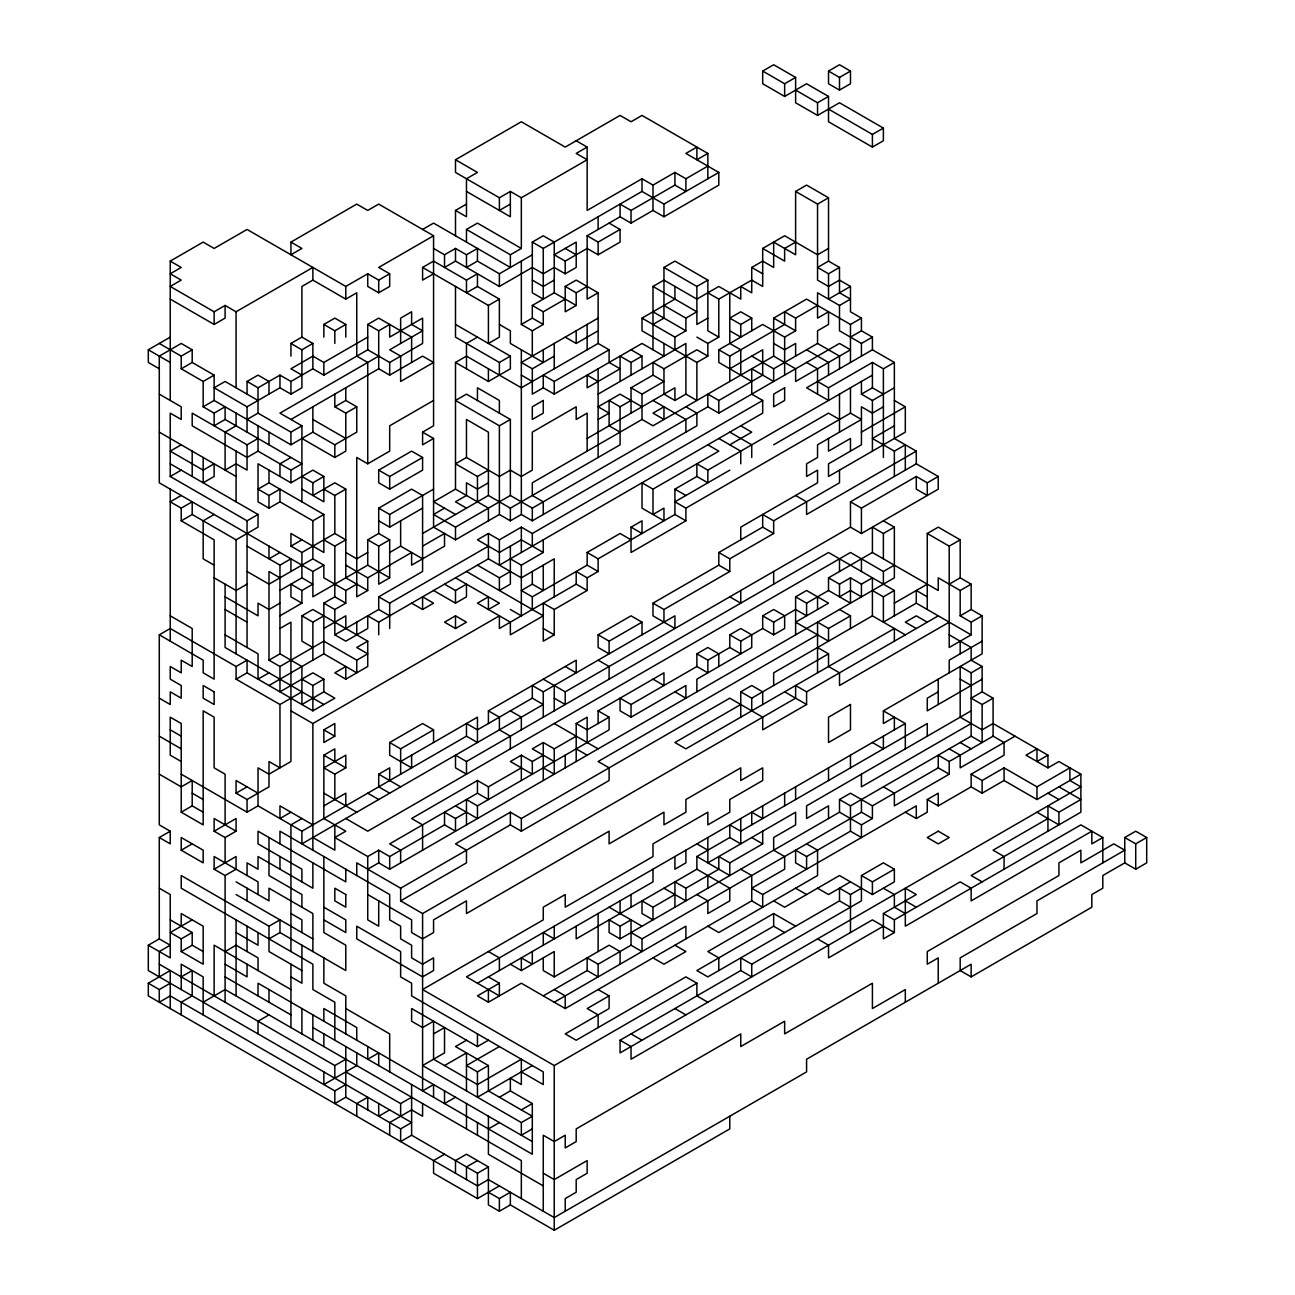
<?xml version="1.0" encoding="UTF-8"?>
<svg xmlns="http://www.w3.org/2000/svg" width="1295" height="1295" viewBox="0 0 1295 1295"><rect width="100%" height="100%" fill="white"/><g stroke="black" fill="none" stroke-linecap="round" stroke-linejoin="round"><path stroke-width="1.5" d="M170.244 400.463L170.244 261.104L203.169 242.1L214.128 248.446L247.054 229.442L345.797 286.438L367.731 273.779L378.707 280.108L389.682 273.779L389.682 286.438L378.707 292.783L367.731 286.438L367.731 273.779M290.938 242.1L301.913 248.446L290.938 254.775L290.938 242.1L356.756 204.108L367.731 210.438L378.707 204.108L433.566 235.771L433.566 425.796L422.591 432.141L422.591 444.8L433.566 438.471L433.566 527.146L455.5 539.821L499.384 514.487L510.359 520.817L521.335 514.487L532.31 520.817L696.872 425.796L696.872 413.137L685.897 406.792M707.847 166.1L685.897 178.759L674.922 172.429L652.988 185.104L642.012 178.759L587.153 210.438L587.153 147.096L576.194 153.425L587.153 159.754L521.335 197.763L510.359 191.433L499.384 197.763L455.5 172.429L455.5 159.754L521.335 121.762L565.219 147.096L620.078 115.417L631.037 121.762L642.012 115.417L707.847 153.425L707.847 178.759M159.285 368.784L148.31 362.454L148.31 349.796L170.244 337.121M170.244 261.104L181.219 267.45L170.244 273.779L181.219 280.108L170.244 286.438L214.128 311.787L225.103 305.442L236.078 311.787L312.872 267.45L312.872 280.108L345.797 299.113L356.756 292.783L356.756 356.125L367.731 362.454L367.731 463.804L356.756 457.475L356.756 596.833L367.731 590.488L367.731 577.829L411.616 552.479L411.616 565.154L444.525 546.15L444.525 533.491L422.591 546.15M170.244 299.113L214.128 324.446L225.103 318.117L225.103 305.442M159.285 343.45L181.219 356.125L192.194 349.796L192.194 362.454L214.128 375.129L214.128 400.463L290.938 444.8L312.872 432.141L334.822 444.8L356.756 432.141L356.756 406.792L345.797 400.463L334.822 406.792L334.822 394.133M312.872 280.108L301.913 286.438L301.913 337.121L312.872 343.45L312.872 368.784L323.847 375.129L367.731 349.796L389.682 362.454L422.591 343.45L422.591 318.117L389.682 337.121L389.682 324.446L378.707 330.792L367.731 324.446L367.731 349.796M181.219 356.125L181.219 368.784L192.194 362.454M422.591 229.442L433.566 223.112L510.359 267.45L510.359 254.775L466.475 229.442L466.475 242.1M455.5 235.771L455.5 210.438L466.475 204.108M433.566 235.771L378.707 267.45L389.682 273.779M181.219 368.784L203.169 381.458L214.128 375.129M466.475 229.442L477.45 223.112L521.335 248.446L521.335 197.763M510.359 204.108L499.384 210.438L499.384 197.763M290.938 356.125L290.938 343.45L301.913 337.121M323.847 337.121L323.847 324.446L334.822 318.117L345.797 324.446L345.797 337.121M422.591 267.45L433.566 261.104L466.475 280.108L477.45 273.779L477.45 286.454L499.384 299.113L499.384 337.121L488.409 343.45L488.409 305.442L422.591 267.45L422.591 280.108L433.566 273.779M433.566 248.446L444.525 254.775L455.5 248.446L466.475 254.775L477.45 248.446L477.45 261.104L499.384 273.779L532.31 254.775M762.69 71.079L773.665 64.75L795.616 77.425L795.616 102.758L817.55 115.417L839.5 102.758L883.384 128.092L883.384 140.766L872.409 147.096L828.525 121.762L828.525 96.429L806.591 83.754L784.64 96.429L762.69 83.754L762.69 71.079L784.64 83.754L795.616 77.425M203.169 381.458L203.169 406.792L214.128 400.463M247.054 394.133L247.054 381.458L258.029 375.129L268.988 381.458L268.988 394.133M290.938 343.45L301.913 349.796L312.872 343.45M323.847 324.446L334.822 330.792L345.797 324.446M609.103 223.112L620.078 229.442L620.078 242.1L598.128 254.775L587.153 248.446L565.219 261.104L554.244 254.775L576.194 242.1L576.194 267.45L565.219 273.779L554.244 267.45L543.269 273.779L532.31 267.45L499.384 286.454L455.5 261.104L444.525 267.45L444.525 254.775M203.169 406.792L214.128 413.137L225.103 406.792L225.103 419.467L301.913 463.804L290.938 470.134L258.029 451.129L247.054 457.475L192.194 425.796L192.194 413.137L247.054 444.8L258.029 438.471M247.054 381.458L258.029 387.788L279.963 375.129L290.938 381.458L312.872 368.784M367.731 324.446L378.707 318.117L411.616 337.121L411.616 362.454M477.45 261.104L466.475 267.45L466.475 254.775M181.219 444.8L170.244 451.129L203.169 470.134L214.128 463.804L214.128 476.479L203.169 482.808L203.169 457.475M225.103 419.467L214.128 425.796L214.128 413.137M258.029 400.463L225.103 381.458L214.128 387.788L247.054 406.792L279.963 387.788L290.938 394.133L301.913 387.788L301.913 349.796M301.913 375.129L290.938 368.784L312.872 356.125L323.847 362.454L367.731 337.121M510.359 254.775L521.335 248.446M532.31 242.1L543.269 248.446L543.269 299.113L532.31 292.783L532.31 242.1L543.269 235.771L554.244 242.1L554.244 292.783L576.194 305.458L576.194 292.783L587.153 286.454M828.525 71.079L839.5 64.75L850.475 71.079L850.475 83.754L839.5 90.083L828.525 83.754L828.525 71.079L839.5 77.425L850.475 71.079M247.054 419.467L258.029 413.137L290.938 432.125L301.913 425.796L301.913 501.812M477.45 286.454L466.475 292.783L466.475 280.108M543.269 248.446L642.012 191.433L663.963 204.108L718.806 172.429L718.806 185.104L663.963 216.767L652.988 210.438L631.037 223.112L620.078 216.767L587.153 235.771L587.153 299.113L598.128 292.783L598.128 343.45L521.335 387.788L466.475 356.125L455.5 362.454L455.5 489.138L488.409 508.142L488.409 520.817M707.847 153.425L696.872 159.771L696.872 147.096L685.897 153.425L718.806 172.429M159.285 394.133L181.219 406.792L181.219 419.467L170.244 413.137L170.244 476.479L181.219 470.134M378.707 356.125L279.963 413.137L301.913 425.796M620.078 216.767L620.078 204.108L631.037 210.438L674.922 185.104L685.897 191.433L685.897 178.759M795.616 90.083L817.55 102.758L828.525 96.429M290.938 419.467L378.707 368.784L389.682 375.129L422.591 356.125L433.566 362.454L400.641 381.458L400.641 356.125L389.682 349.796L422.591 330.792L411.616 324.446L411.616 311.787L400.641 318.117L400.641 343.45M488.409 305.442L499.384 299.113M587.153 235.771L598.128 242.1L620.078 229.442M181.219 495.483L170.244 501.812L181.219 508.142L192.194 501.812L192.194 514.487L181.219 520.817L181.219 508.142M554.244 280.108L543.269 286.454L532.31 280.108M334.822 406.792L345.797 413.137L356.756 406.792M477.45 337.121L466.475 343.45L466.475 368.8M521.335 261.104L521.335 324.446L532.31 318.117L532.31 305.442L554.244 292.783M576.194 305.458L565.219 311.787L565.219 286.454L576.194 280.108L598.128 292.783M290.938 457.475L279.963 463.804L279.963 476.479M532.31 305.442L543.269 311.787L565.219 299.113M214.128 514.487L203.169 520.817L203.169 558.825L214.128 565.154M268.988 470.134L268.988 482.808L258.029 489.138L268.988 495.483L279.963 489.138L279.963 501.812L312.872 520.817L323.847 514.471L323.847 552.479L290.938 533.475L290.938 546.15L301.913 552.479L334.822 533.475L345.797 539.821L334.822 546.15L323.847 539.821M521.335 324.446L532.31 330.792L543.269 324.446L543.269 311.787M828.525 109.088L872.409 134.421L883.384 128.092M279.963 501.812L268.988 508.142L258.029 501.812L258.029 463.804L290.938 482.808L312.872 470.134L323.847 476.479L323.847 501.812L301.913 489.138M301.913 438.471L334.822 457.475L345.797 451.129L345.797 413.137M433.566 400.463L389.682 425.796L389.682 451.129L367.731 463.804M455.5 286.454L455.5 337.121L499.384 362.454L510.359 356.125L510.359 368.8L488.409 381.458L455.5 362.454M652.988 324.462L663.963 318.117L663.963 267.45L674.922 261.104L707.847 280.108L707.847 330.792L718.806 337.121L718.806 299.113L707.847 292.783M652.988 349.796L652.988 286.454L663.963 280.108L696.872 299.113L718.806 286.454L740.756 299.113L740.756 286.454L751.731 292.783L751.731 267.45L762.69 261.121L773.665 267.45L773.665 242.116L795.616 254.775L795.616 191.433L806.591 185.104L828.525 197.763L828.525 261.121L817.55 267.45L828.525 273.779L839.5 267.45L839.5 292.783L850.475 299.113L839.5 305.458L817.55 292.783L817.55 318.117L828.525 311.787L828.525 324.462L817.55 330.792L817.55 343.45L839.5 356.125L839.5 368.8M170.244 476.479L247.054 520.817L258.029 514.471L258.029 527.146L236.078 539.821L192.194 514.487M301.913 476.479L312.872 482.808L323.847 476.479M598.128 318.117L521.335 362.454L532.31 368.8L554.244 356.125M565.219 337.121L576.194 343.45L598.128 330.792M795.616 191.433L817.55 204.108L828.525 197.763M323.847 489.138L334.822 495.483L345.797 489.138L345.797 577.829L367.731 590.488M378.707 470.134L411.616 451.129L422.591 457.475L422.591 470.134L389.682 489.138L378.707 482.808L378.707 470.134L389.682 476.479L422.591 457.475M718.806 337.121L707.847 343.45L707.847 356.125L696.872 362.454L642.012 330.792L642.012 318.117L674.922 299.113L674.922 286.454M663.963 267.45L696.872 286.454L707.847 280.108M718.806 299.113L751.731 280.108L762.69 286.454L762.69 248.446L784.64 235.771L817.55 254.775L828.525 248.446M663.963 343.45L663.963 356.125L642.012 343.45L554.244 394.133L543.269 387.788L532.31 394.133L532.31 368.8M543.269 387.788L543.269 375.129L554.244 381.458L609.103 349.796L609.103 362.454L620.078 368.8L587.153 387.804L587.153 375.129L598.128 381.458M795.616 242.116L784.64 248.446L784.64 261.121L762.69 248.446M279.963 552.479L268.988 558.825L268.988 546.15M290.938 546.15L301.913 539.821M510.359 419.467L466.475 394.133L455.5 400.463L499.384 425.796L510.359 419.467L510.359 495.483L455.5 527.146L433.566 514.487L444.525 508.142M663.963 305.458L685.897 318.117L696.872 311.787L652.988 286.454M345.797 1084.562L334.822 1090.892L334.822 1103.567L345.797 1097.237L400.641 1128.9L411.616 1122.571L148.31 970.554L148.31 945.204L159.285 938.875L159.285 837.525L170.244 843.854L170.244 831.196L159.285 824.866L159.285 634.825L170.244 628.496L236.078 666.504L247.054 660.175L247.054 672.833L312.872 710.842L334.822 698.167L323.847 691.838L323.847 679.163L312.872 672.833L279.963 691.838L279.963 666.504L268.988 660.175L268.988 571.484L279.963 577.829M247.054 584.158L236.078 590.488L214.128 577.829M247.054 546.15L279.963 565.154L290.938 558.825L290.938 571.484M389.682 539.821L378.707 546.15L378.707 584.158L389.682 577.829L389.682 539.821L378.707 533.475L378.707 508.142L411.616 489.138L422.591 495.483L422.591 571.484L378.707 596.833L378.707 609.492L389.682 615.821M587.153 451.146L587.153 413.137L576.194 419.467L576.194 406.792L532.31 432.141L532.31 470.134L521.335 476.479L510.359 470.134L499.384 476.479L466.475 457.475L455.5 463.804L477.45 476.479L488.409 470.134M620.078 381.458L620.078 356.125L631.037 362.454L642.012 356.125L642.012 368.8M642.012 318.117L674.922 337.121L685.897 330.792L685.897 318.117M707.847 318.117L696.872 324.462L696.872 286.454M312.872 520.817L312.872 558.825L268.988 584.158L247.054 571.484M378.707 508.142L389.682 514.471L433.566 489.138M598.128 394.133L685.897 343.45L685.897 394.133L674.922 400.463L663.963 394.133L663.963 368.8L696.872 349.796L707.847 356.125M279.963 590.488L301.913 577.829L301.913 552.479M192.194 349.796L181.219 343.45L159.285 356.125L159.285 482.808L312.872 571.484L323.847 565.154L323.847 577.829L345.797 590.488L356.756 584.158M389.682 577.829L367.731 565.154L367.731 539.821L378.707 533.475M378.707 520.817L389.682 527.146L422.591 508.142M455.5 489.138L433.566 501.812L455.5 514.487M631.037 413.137L631.037 387.804L652.988 375.129L652.988 362.454L663.963 368.8M751.731 318.117L740.756 311.787L729.781 318.117L740.756 324.462L751.731 318.117L751.731 330.792M279.963 603.162L268.988 609.492L258.029 603.162L258.029 615.821L225.103 596.817M301.913 590.488L301.913 603.162L290.938 596.833L290.938 584.158L301.913 590.488L312.872 584.158L301.913 577.829M367.731 552.479L356.756 558.825L345.797 552.479M488.409 482.808L477.45 489.138L466.475 482.808L466.475 495.483L455.5 501.812L466.475 508.142M598.128 419.467L609.103 413.137L598.128 406.792L620.078 394.133L642.012 406.792M620.078 432.141L609.103 425.796L609.103 400.463L620.078 406.792L631.037 400.463M631.037 387.804L642.012 394.133L663.963 381.458L652.988 375.129M751.731 381.458L718.806 362.454L718.806 349.796L762.69 324.462L784.64 337.121L784.64 375.129M543.269 514.487L543.269 501.812L532.31 495.483L532.31 482.808L642.012 419.467L652.988 425.796L773.665 356.125L773.665 318.117L806.591 299.113L850.475 324.462L861.434 318.117L861.434 330.792L872.409 337.121L872.409 349.796L806.591 387.804L828.525 400.463L828.525 387.804L872.409 362.454L883.384 368.8L894.359 362.454L894.359 438.471L916.293 451.146L916.293 463.804L850.475 501.812L850.475 527.146L565.219 691.838L543.269 679.179M279.963 615.821L301.913 603.162M367.731 565.154L312.872 596.833L312.872 571.484M389.682 552.479L400.641 546.15L422.591 558.825M422.591 533.491L488.409 495.483L510.359 508.142L620.078 444.8L620.078 406.792M587.153 438.471L674.922 387.804L674.922 400.463M718.806 349.796L729.781 356.125L784.64 324.462L784.64 311.787L795.616 318.117L817.55 305.458M861.434 318.117L850.475 311.787L850.475 286.454L828.525 299.113L828.525 273.779M279.963 628.496L290.938 622.167L290.938 761.509L268.988 774.183L258.029 767.854L258.029 805.862L301.913 831.196L466.475 736.175L477.45 742.521L477.45 717.171L400.641 761.509M312.872 647.5L301.913 641.171L301.913 615.821L312.872 609.492L367.731 641.171L367.731 666.504L345.797 679.163L334.822 672.833L345.797 666.504L345.797 679.163M279.963 666.504L323.847 641.171L356.756 660.175L356.756 672.833L323.847 653.829L323.847 603.162L334.822 596.833L345.797 603.162L345.797 590.488M729.781 368.8L762.69 349.796L762.69 375.129L718.806 400.463L707.847 394.133L707.847 406.808L532.31 508.142L510.359 495.483M784.64 337.121L795.616 330.792L795.616 318.117M301.913 615.821L312.872 622.167L323.847 615.821M323.847 603.162L334.822 609.492L345.797 603.162M236.078 666.504L236.078 679.163L247.054 672.833M268.988 660.175L279.963 653.829L301.913 666.504L301.913 704.512L323.847 691.838M323.847 628.496L345.797 615.821L345.797 628.496M499.384 539.821L499.384 565.154L762.69 413.137L762.69 400.463L532.31 533.491L521.335 527.146L499.384 539.821L488.409 533.491L477.45 539.821L499.384 552.479L521.335 539.821L543.269 552.479L521.335 565.154L510.359 558.825M751.731 356.125L773.665 368.8L817.55 343.45M268.988 672.833L258.029 679.163L258.029 653.829L225.103 634.825M334.822 609.492L334.822 634.825L378.707 609.492M378.707 596.833L389.682 603.162L488.409 546.15M707.847 406.792L718.806 413.137L839.5 343.45L850.475 349.796L795.616 381.458L795.616 368.8L773.665 356.125M850.475 337.121L861.434 330.792M268.988 685.508L323.847 653.829M334.822 634.825L345.797 641.171L367.731 628.496L367.731 615.821L378.707 622.167L488.409 558.825L488.409 533.491M839.5 305.458L839.5 330.792L861.434 343.45L872.409 337.121M367.731 641.171L356.756 647.5L367.731 653.829L356.756 660.175M422.591 609.492L433.566 603.162L422.591 596.833L422.591 609.492L411.616 603.162M444.525 584.158L455.5 590.488L466.475 584.158L466.475 596.833L455.5 603.162L433.566 590.488M236.078 679.163L279.963 704.512L301.913 691.838M301.913 679.163L312.872 685.508L323.847 679.163M477.45 565.154L499.384 577.829L510.359 571.484M652.988 489.138L652.988 514.487L663.963 508.142L663.963 520.817L642.012 508.142L642.012 482.808L652.988 489.138L718.806 451.146L707.847 444.8M729.781 444.8L751.731 432.141L740.756 425.796M455.5 615.821L444.525 622.167L455.5 628.496L466.475 622.167L455.5 615.821L455.5 628.496M543.269 565.154L543.269 590.488L532.31 584.158L521.335 590.488L532.31 596.833L587.153 565.154L587.153 552.479L598.128 558.825L674.922 514.487L674.922 489.138L696.872 476.479L707.847 482.808L707.847 470.15L872.409 375.129M587.153 552.479L620.078 533.491L631.037 539.821M631.037 527.146L642.012 520.817L642.012 533.491L631.037 527.146L631.037 552.479L685.897 520.817L685.897 508.142L674.922 501.812L729.781 470.15M773.665 444.8L828.525 413.137L839.5 419.467M861.434 381.458L861.434 394.133L872.409 387.804L883.384 394.133M290.938 710.842L312.872 723.516L499.384 615.821L499.384 628.496L576.194 584.158L587.153 590.488L587.153 577.829L576.194 571.484L576.194 584.158M685.897 508.142L850.475 413.137L861.434 419.467L817.55 444.8L817.55 457.475L806.591 463.804L806.591 476.479L817.55 470.15L817.55 482.808L740.756 527.146L740.756 539.821M861.434 394.133L872.409 400.463L894.359 387.804M181.219 761.509L170.244 755.179L170.244 717.171L181.219 723.516L181.219 812.192L192.194 805.862L203.169 812.192M323.847 729.846L334.822 723.516L334.822 736.175L323.847 742.521L323.847 729.846L334.822 736.175M587.153 577.829L598.128 571.484L598.128 558.825M883.384 406.808L872.409 413.137L861.434 406.808L861.434 444.8L828.525 463.804L828.525 476.479L905.318 432.141L905.318 406.808L894.359 400.463M159.285 837.525L170.244 831.196M258.029 793.188L236.078 780.513L236.078 793.188L247.054 786.858M554.244 609.492L554.244 634.825L543.269 641.171L543.269 603.162L554.244 609.492L587.153 590.488M861.434 432.141L905.318 406.808M236.078 793.188L247.054 799.517L268.988 786.858L268.988 761.509L279.963 767.854L279.963 704.512M444.525 824.866L444.525 812.192L455.5 818.521L455.5 831.196L444.525 824.866L389.682 856.529L378.707 850.2L367.731 856.529L334.822 837.525L345.797 831.196L323.847 818.521L323.847 755.179L334.822 748.85L334.822 761.509M894.359 425.796L872.409 438.471L894.359 451.146L905.318 444.8L905.318 470.15M181.219 850.2L203.169 862.858L203.169 850.2L181.219 837.525L181.219 850.2L192.194 843.854M214.128 831.196L236.078 818.521L236.078 831.196L225.103 837.525L214.128 831.196L214.128 818.521L236.078 831.196M181.219 774.183L247.054 812.192L258.029 805.862M334.822 774.183L345.797 767.854L345.797 755.179L323.847 767.854L334.822 774.183L334.822 799.517M411.616 755.179L411.616 767.854L389.682 755.179L389.682 742.521L422.591 723.516L433.566 729.846L433.566 742.521M301.913 831.196L301.913 843.854L543.269 704.512L532.31 698.167L532.31 685.508L543.269 691.838L674.922 615.837L674.922 628.496L652.988 615.837L652.988 603.162L718.806 565.154L718.806 552.496L762.69 527.146L773.665 533.491L773.665 520.817L762.69 514.487L762.69 527.146M773.665 520.817L839.5 482.808L839.5 470.15M290.938 812.192L279.963 818.521L279.963 805.862L312.872 824.866M389.682 742.521L400.641 748.85L433.566 729.846M642.012 622.167L609.103 641.171L609.103 653.829L598.128 647.5L598.128 634.825L631.037 615.837L642.012 622.167L642.012 634.825M718.806 552.496L729.781 558.825L773.665 533.491M916.293 451.146L806.591 514.487L806.591 501.812L795.616 495.483M214.128 869.204L236.078 856.529L236.078 869.204L225.103 875.533L214.128 869.204L214.128 856.529L258.029 881.863L258.029 894.537M301.913 818.521L290.938 824.866L290.938 951.55M323.847 805.862L345.797 793.188L345.797 805.862M389.682 793.188L378.707 786.858L378.707 774.183L389.682 767.854L389.682 780.513M488.409 723.516L488.409 710.842L576.194 660.175L576.194 672.833L565.219 666.504M652.988 603.162L663.963 609.492L729.781 571.484L729.781 558.825M532.31 698.167L477.45 729.846L466.475 723.516L466.475 736.175M850.475 501.812L861.434 508.142L916.293 476.479L927.269 482.808L938.244 476.479L938.244 489.154L861.434 533.491L850.475 527.146M192.194 919.871L170.244 932.546L181.219 938.875L192.194 932.546L192.194 945.204L181.219 951.55L181.219 938.875M466.475 761.509L466.475 774.183L455.5 767.854L455.5 755.179L466.475 761.509L828.525 552.496L894.359 590.488L894.359 615.837M894.359 729.846L894.359 717.171L883.384 723.516L883.384 710.842L982.128 653.829L982.128 615.837L971.153 609.492L971.153 584.158L960.178 590.488L938.244 577.829L938.244 590.488L872.409 552.496L872.409 527.146L883.384 533.491L894.359 527.146L894.359 577.829L389.682 869.204L378.707 862.858L367.731 869.204M521.335 767.854L488.409 786.858L477.45 780.513L411.616 818.521L422.591 824.85L422.591 850.2M532.31 761.509L521.335 755.179L510.359 761.509L532.31 774.183L532.31 761.509L543.269 755.179M576.194 736.175L554.244 748.85L543.269 742.521L532.31 748.85L554.244 761.509M576.194 761.525L576.194 723.516L587.153 717.171L587.153 742.521M598.128 723.516L598.128 710.842L663.963 672.833L663.963 685.508L652.988 679.179M674.922 691.838L685.897 698.183L685.897 685.508L631.037 717.171L620.078 710.842L620.078 698.167L631.037 704.512L696.872 666.504L696.872 653.829L707.847 647.5L718.806 653.829L718.806 666.504M729.781 634.825L740.756 641.171L740.756 653.829L729.781 647.5L729.781 634.825L740.756 628.496L751.731 634.825L751.731 647.5L696.872 679.179L696.872 691.838M762.69 628.496L762.69 615.837L773.665 609.492L784.64 615.837L784.64 628.496L773.665 634.825L762.69 628.496L740.756 641.171M795.616 634.841L795.616 596.833L806.591 590.488L828.525 603.162L795.616 622.167L828.525 641.171L828.525 628.496L850.475 615.837L850.475 628.496M828.525 577.829L839.5 584.158L850.475 577.829L850.475 603.162L828.525 590.488L828.525 577.829L872.409 552.496M938.244 983.213L938.244 957.879L927.269 964.208L927.269 951.55L1058.921 875.533L1058.921 862.858L1080.872 850.2L1080.872 862.858L1113.781 843.871L1124.756 850.2L1036.971 900.867L1036.971 913.542L960.178 957.879L960.178 970.554L971.153 976.883L971.153 964.208L806.591 1059.229L806.591 1071.888L554.244 1217.575L488.409 1179.583L477.45 1185.912L148.31 995.887L148.31 983.213L170.244 970.554L170.244 1008.546M488.409 786.858L488.409 799.517L477.45 793.188L389.682 843.854L400.641 850.2L400.641 862.858M466.475 824.866L466.475 799.517L477.45 805.862L609.103 729.846L609.103 717.171L587.153 729.846L576.194 723.516M696.872 653.829L707.847 660.175L729.781 647.5M762.69 615.837L773.665 622.167L795.616 609.492L806.591 615.837L806.591 603.162L795.616 596.833M806.591 603.162L828.525 590.488M927.269 609.492L927.269 533.491L938.244 527.146L960.178 539.821L960.178 577.829L949.203 584.158M148.31 983.213L159.285 989.558L170.244 983.213M181.219 976.883L192.194 970.554L192.194 995.887L181.219 1002.217L181.219 1014.891M225.103 951.55L236.078 945.204L258.029 957.879L258.029 970.554M334.822 1040.225L334.822 1002.217L312.872 989.542L312.872 964.208L181.219 888.208L181.219 875.533L268.988 926.2L279.963 919.871L279.963 932.546L345.797 970.554L345.797 945.204L323.847 932.546L323.847 856.529M455.5 818.521L466.475 812.192M850.475 577.829L861.434 584.158L872.409 577.829L872.409 615.837L905.318 634.841M345.797 818.521L367.731 831.196L850.475 552.496L883.384 571.484L894.359 565.154M268.988 938.875L279.963 932.546M927.269 533.491L949.203 546.15L960.178 539.821M400.641 900.867L422.591 913.542L795.616 698.167L795.616 685.508L806.591 691.838L806.591 704.512L762.69 729.846L762.69 717.171L729.781 698.167L521.335 818.521L510.359 812.192L455.5 843.854L466.475 850.2L466.475 862.858L400.641 900.867L400.641 888.208L356.756 862.858L356.756 875.533M817.55 634.825L598.128 761.509L609.103 767.854L609.103 780.513L521.335 831.196L510.359 824.866L400.641 888.208M872.409 590.488L883.384 596.833L894.359 590.488M203.169 1002.217L225.103 989.558L521.335 1160.579L521.335 1198.571M740.756 717.171L740.756 691.838L751.731 685.508L762.69 691.838L762.69 704.512M872.409 615.837L773.665 672.833L773.665 685.508M894.359 603.162L927.269 584.158M740.756 704.512L674.922 742.521L685.897 748.85L894.359 628.496L894.359 641.171M740.756 691.838L751.731 698.167L828.525 653.829L828.525 666.504L839.5 672.833L839.5 685.508L949.203 622.167M982.128 615.837L971.153 622.167L971.153 634.841L916.293 603.162L883.384 622.167L883.384 596.833M806.591 691.838L938.244 615.837M268.988 1014.891L258.029 1021.221L258.029 1033.896M960.178 590.488L960.178 615.837L971.153 609.492M971.153 634.841L949.203 647.5L949.203 546.15M982.128 641.171L949.203 660.175L949.203 672.833M938.244 691.838L927.269 698.183L927.269 710.842L982.128 679.179M1047.946 755.179L1036.971 761.525L1036.971 748.85L1026.012 755.179L1047.946 767.854L1047.946 755.179L993.087 723.516L982.128 729.846L960.178 717.187L960.178 666.504L971.153 672.833L982.128 666.504L982.128 691.838L971.153 698.183L982.128 704.512L993.087 698.183L993.087 736.175L1004.062 742.521L1004.062 755.179L971.153 774.183L971.153 786.858L938.244 805.862L927.269 799.517L927.269 812.192L916.293 818.521L905.318 812.192M883.384 710.842L905.318 723.516L466.475 976.883L499.384 995.887L499.384 983.213L488.409 976.883M159.285 964.208L334.822 1065.558L345.797 1059.229M477.45 983.213L652.988 881.863L652.988 869.204M696.872 894.537L707.847 900.867L707.847 913.542L729.781 900.867L729.781 888.208L696.872 869.204L696.872 856.529L729.781 837.525L729.781 824.866L740.756 831.196L927.269 723.516L927.269 736.175M499.384 983.213L477.45 995.887L488.409 1002.217L521.335 983.213L565.219 1008.546L751.731 900.867L762.69 907.212L762.69 894.537L916.293 805.862L916.293 818.521M510.359 964.208L521.335 970.554L554.244 951.55L554.244 976.883L543.269 970.554L543.269 957.879M696.872 869.204L576.194 938.875L576.194 926.2M971.153 710.842L806.591 805.862L806.591 818.521L828.525 805.862L828.525 818.521M433.566 1033.896L444.525 1027.55L444.525 1052.884L422.591 1065.558L521.335 1122.571L532.31 1116.241L488.409 1090.892L488.409 1065.558L455.5 1046.554L466.475 1040.225M620.078 926.2L631.037 919.871L631.037 945.204L642.012 951.55L642.012 938.875L861.434 812.192L872.409 818.521L872.409 805.862L850.475 793.188L839.5 799.517L839.5 812.192L620.078 938.875L609.103 932.546L609.103 919.871L620.078 926.2L620.078 938.875M652.988 907.212L652.988 919.871L642.012 913.542L642.012 900.867L652.988 907.212L674.922 894.537M674.922 907.212L674.922 881.863L685.897 888.208L718.806 869.204L718.806 856.529L729.781 862.858L762.69 843.871L762.69 831.196M971.153 723.516L861.434 786.858L861.434 774.183M554.244 976.883L609.103 945.204L620.078 951.55L620.078 964.208M839.5 799.517L850.475 805.862L971.153 736.175L982.128 742.521L982.128 704.512M543.269 995.887L587.153 970.554L598.128 976.883L598.128 964.208L587.153 957.879L587.153 970.554M598.128 964.208L631.037 945.204M872.409 805.862L938.244 767.854L949.203 774.183L949.203 761.525L938.244 755.179L938.244 767.854M949.203 761.525L993.087 736.175M444.525 1065.558L466.475 1052.9L466.475 1090.892M499.384 1097.237L510.359 1090.892L510.359 1078.233L521.335 1084.562L521.335 1059.229L477.45 1084.562L433.566 1059.229L433.566 1021.221L422.591 1027.55L411.616 1021.221L411.616 1008.546L477.45 1046.554L488.409 1040.225M554.244 1002.217L685.897 926.2L685.897 938.875M806.591 856.529L806.591 869.204L795.616 862.858L795.616 850.2L806.591 856.529L850.475 831.196L861.434 837.525L861.434 824.866L839.5 812.192M861.434 824.866L872.409 818.521M949.203 774.183L894.359 805.862L894.359 793.188L883.384 786.858M1015.037 736.175L960.178 767.854L960.178 755.179L949.203 748.85M389.682 1109.896L378.707 1116.241L378.707 1103.567M345.797 1071.888L400.641 1103.567L411.616 1097.237M499.384 1046.554L466.475 1065.558L477.45 1071.888L488.409 1065.558M927.269 799.517L938.244 793.188L938.244 805.862M707.847 1002.217L696.872 995.887L696.872 983.213L685.897 976.883L576.194 1040.225L565.219 1033.896L609.103 1008.546L609.103 995.887L587.153 1008.546L598.128 1014.891L598.128 1027.55M971.153 774.183L982.128 780.529L1004.062 767.854L1036.971 786.858L1069.897 767.854L1069.897 780.529L1080.872 786.858L620.078 1052.884L620.078 1040.225L740.756 970.554L751.731 976.883L751.731 964.208L740.756 957.879L740.756 970.554M455.5 1097.237L444.525 1103.567L444.525 1090.892M795.616 926.2L773.665 913.542L707.847 951.55L718.806 957.879L718.806 970.554M971.153 786.858L982.128 793.188L1004.062 780.529L1036.971 799.517L1080.872 774.183L1080.872 812.192L971.153 875.533L982.128 881.863M729.781 1116.241L729.781 1128.9L554.244 1230.25L510.359 1204.917L499.384 1211.246L488.409 1204.917L488.409 1166.908L477.45 1173.238L411.616 1135.229L400.641 1141.575L400.641 1128.9M532.31 1065.558L477.45 1097.237L477.45 1071.888M784.64 932.546L773.665 926.2L696.872 970.554L707.847 976.883L839.5 900.867L839.5 888.208L850.475 894.537L861.434 888.208M850.475 881.863L828.525 894.537L817.55 888.208M751.731 964.208L861.434 900.867L861.434 875.533L883.384 862.858L894.359 869.204L894.359 881.863L872.409 894.537L839.5 875.533L784.64 907.212L773.665 900.867M1047.946 767.854L1058.921 761.525L1080.872 774.183M367.731 894.537L411.616 919.871L411.616 932.546L422.591 938.875L433.566 932.546L433.566 919.871L466.475 900.867L466.475 913.542L609.103 831.196L609.103 843.854L663.963 812.192L663.963 824.866L685.897 812.192L685.897 799.517L740.756 767.854L740.756 780.513L762.69 767.854L762.69 780.513L729.781 799.517L729.781 812.192L707.847 824.866L707.847 812.192L652.988 843.854L652.988 856.529L565.219 907.196L565.219 894.537L543.269 907.196L543.269 919.871L422.591 989.542L554.244 1065.558L696.872 983.213M861.434 875.533L872.409 881.863L894.359 869.204M444.525 1154.233L433.566 1160.579L433.566 1173.238L477.45 1198.571L499.384 1185.912M488.409 1128.9L499.384 1122.571M521.335 1109.896L532.31 1103.567L510.359 1090.892M883.384 913.542L894.359 919.871L894.359 932.546L883.384 938.875L883.384 913.542L916.293 894.537L905.318 888.208L905.318 926.2L1080.872 824.866L1102.806 837.525L1102.806 862.858M1047.946 818.521L993.087 850.2L1004.062 856.529L1004.062 869.204M1047.946 831.196L1047.946 805.862L1058.921 812.192L1080.872 799.517L1058.921 786.858M477.45 1160.579L466.475 1166.908L466.475 1179.583M532.31 1128.9L521.335 1135.229L521.335 1122.571M883.384 926.2L828.525 957.879L828.525 945.204L817.55 938.875M894.359 919.871L960.178 881.863L971.153 888.208L971.153 900.867L1091.831 831.196L1091.831 843.871L1102.806 837.525M488.409 1192.242L499.384 1198.571L510.359 1192.242L510.359 1204.917M1124.756 862.875L1124.756 837.525L1135.715 831.196L1146.69 837.525L1146.69 862.875L1135.715 869.204L1124.756 862.875L1102.806 875.533L1102.806 888.208L1091.831 894.537L1091.831 907.212L971.153 976.883M1124.756 837.525L1135.715 843.871L1146.69 837.525M828.525 261.121L839.5 267.45M850.475 286.454L839.5 280.108L828.525 286.454L817.55 280.108L817.55 204.108M576.194 140.766L587.153 147.096M751.731 267.45L762.69 273.779M872.409 349.796L894.359 362.454M773.665 318.117L795.616 330.792M806.591 349.796L828.525 362.454L828.525 375.129M455.5 159.754L477.45 172.429L466.475 178.759L466.475 216.767L455.5 210.438M773.665 343.45L784.64 349.796L795.616 343.45L795.616 356.125M806.591 362.454L817.55 368.8L817.55 394.133M729.781 330.792L740.756 337.121L740.756 324.462M817.55 381.458L828.525 387.804M466.475 191.433L510.359 216.767L510.359 191.433M565.219 248.446L576.194 254.775M652.988 311.787L685.897 330.792M696.872 337.121L707.847 343.45M916.293 463.804L938.244 476.479M565.219 286.454L576.194 292.783M762.69 400.463L751.731 394.133L751.731 368.8L773.665 381.458L773.665 368.8M631.037 349.796L642.012 356.125M598.128 343.45L609.103 349.796M685.897 394.133L696.872 400.463L696.872 362.454M532.31 318.117L543.269 324.446M729.781 432.141L751.731 444.8L751.731 457.475M883.384 520.817L894.359 527.146M652.988 400.463L685.897 419.467L685.897 432.141M718.806 438.471L740.756 451.146L740.756 463.804M960.178 577.829L971.153 584.158M499.384 324.446L510.359 330.792L510.359 343.45L543.269 362.454L543.269 349.796M455.5 324.446L510.359 356.125M707.847 470.15L696.872 463.804L696.872 476.479M927.269 596.833L916.293 590.488L916.293 603.162M960.178 615.837L971.153 622.167M521.335 375.129L532.31 381.458M927.269 622.167L916.293 615.837L905.318 622.167L916.293 628.496M949.203 634.841L971.153 647.5L971.153 660.175L982.128 666.504M674.922 489.138L685.897 495.483M674.922 514.487L685.897 520.817M839.5 609.492L850.475 615.837M960.178 679.179L971.153 685.508M982.128 691.838L993.087 698.183M718.806 565.154L729.781 571.484M828.525 628.496L817.55 622.167L817.55 672.833M729.781 596.833L740.756 603.162L740.756 590.488M817.55 647.5L828.525 653.829M422.591 432.141L433.566 438.471M960.178 742.521L971.153 748.85M1047.946 793.188L1058.921 799.517M1036.971 812.192L1058.921 824.866L1058.921 812.192M587.153 565.154L598.128 571.484M312.872 419.467L345.797 438.471M784.64 691.838L806.591 704.512M872.409 742.521L883.384 748.85L883.384 736.175M148.31 349.796L170.244 362.454M696.872 666.504L707.847 672.833L707.847 660.175M488.409 558.825L521.335 577.829L554.244 558.825L554.244 596.833M345.797 489.138L334.822 482.808L312.872 495.483L312.872 482.808M598.128 634.825L609.103 641.171M466.475 571.484L543.269 615.821L510.359 634.825L510.359 622.167L477.45 603.162L488.409 596.833L488.409 609.492L499.384 603.162L455.5 577.829M510.359 609.492L521.335 615.837L521.335 565.154M543.269 628.496L554.244 634.825M598.128 660.175L609.103 666.504L609.103 679.179M268.988 482.808L323.847 514.471M367.731 539.821L378.707 546.15M159.285 432.141L236.078 476.479M170.244 463.804L258.029 514.471M345.797 565.154L367.731 577.829M598.128 710.842L609.103 717.171M312.872 558.825L323.847 565.154M554.244 698.167L565.219 704.512L565.219 691.838M806.591 843.871L817.55 850.2L817.55 875.533L718.806 932.546L707.847 926.2M883.384 888.208L894.359 894.537L894.359 907.212L905.318 913.542M905.318 900.867L916.293 907.212M554.244 723.516L598.128 748.85M751.731 837.525L762.69 843.871M181.219 520.817L214.128 539.821L214.128 679.163L203.169 672.833L203.169 660.175L159.285 634.825M510.359 710.842L521.335 717.171L521.335 729.846M576.194 748.85L587.153 755.179M729.781 837.525L740.756 843.871L740.756 818.521M839.5 900.867L850.475 907.212M894.359 932.546L872.409 919.871L631.037 1059.229L631.037 1046.554L620.078 1040.225M488.409 710.842L499.384 717.171L499.384 729.846L510.359 736.175L510.359 748.85M795.616 888.208L806.591 894.537M696.872 843.871L707.847 850.2M740.756 869.204L751.731 875.533L751.731 900.867M543.269 767.854L554.244 774.183L554.244 748.85M696.872 856.529L729.781 875.533L729.781 862.858M762.69 894.537L751.731 888.208L784.64 869.204L784.64 856.529L773.665 850.2L773.665 837.525L795.616 824.866L795.616 812.192L707.847 862.858L707.847 837.525M225.103 609.492L247.054 622.167M663.963 888.208L685.897 900.867L685.897 888.208M170.244 615.821L192.194 628.496L192.194 666.504L181.219 660.175L181.219 672.833L170.244 666.504L170.244 679.163L181.219 685.508L181.219 698.167L170.244 691.838L170.244 704.512L159.285 698.167M323.847 704.512L225.103 647.5L225.103 584.158M455.5 805.862L477.45 818.521L477.45 805.862M378.707 774.183L400.641 786.858M609.103 907.212L642.012 926.2M674.922 945.204L685.897 951.55L663.963 964.208L652.988 957.879M323.847 755.179L345.797 767.854M631.037 932.546L642.012 938.875M367.731 793.188L378.707 799.517M323.847 793.188L356.756 812.192M674.922 1008.546L685.897 1014.891M170.244 729.846L181.219 736.175M159.285 736.175L181.219 748.85M598.128 989.542L609.103 995.887M312.872 837.525L334.822 850.2L334.822 824.85M488.409 951.55L499.384 957.879L499.384 970.554M554.244 989.542L565.219 995.887L565.219 1008.546M631.037 1033.896L642.012 1040.225M159.285 774.183L181.219 786.858L192.194 780.513L192.194 805.862M192.194 793.188L203.169 799.517M181.219 812.192L203.169 824.866L203.169 710.842L214.128 717.171L214.128 767.854L225.103 774.183L225.103 824.866M323.847 907.196L345.797 919.871L345.797 932.546L323.847 919.871M236.078 881.863L268.988 900.867L268.988 888.208L312.872 913.542L312.872 951.55M290.938 913.542L301.913 919.871L301.913 932.546M236.078 894.537L312.872 938.875M521.335 1071.888L543.269 1084.562L543.269 1071.888L411.616 995.887L411.616 983.213L400.641 976.883L400.641 951.55L356.756 926.2L356.756 938.875L422.591 976.883L433.566 970.538L433.566 957.879L422.591 964.208L411.616 957.879L411.616 945.204L400.641 938.875L400.641 926.2L389.682 919.871L389.682 894.537L279.963 831.196L279.963 843.854M159.285 888.208L170.244 894.537L170.244 957.879L148.31 945.204M236.078 932.546L258.029 945.204L258.029 932.546M301.913 970.554L268.988 951.55L268.988 926.2M290.938 976.883L301.913 983.213L301.913 945.204M345.797 1008.546L389.682 1033.896L389.682 1071.888M170.244 919.871L192.194 932.546M290.938 989.542L214.128 945.204L214.128 995.887M192.194 945.204L203.169 951.55M225.103 964.208L247.054 976.883L247.054 964.208M532.31 1141.575L258.029 983.213L258.029 995.887M159.285 938.875L170.244 945.204L159.285 951.55L159.285 976.883M181.219 951.55L203.169 964.208L203.169 926.2L181.219 913.542L181.219 926.2M225.103 976.883L290.938 1014.891M312.872 1027.55L532.31 1154.233L532.31 1103.567M543.269 1173.238L554.244 1179.583L587.153 1160.579L587.153 1173.238L576.194 1179.583L576.194 1192.242L565.219 1198.571L565.219 1211.246M543.269 1185.912L488.409 1154.233L488.409 1116.241M488.409 1166.908L466.475 1154.233L455.5 1160.579L455.5 1173.238M334.822 1090.892L170.244 995.887L159.285 1002.217L159.285 989.558M1135.715 843.871L1135.715 869.204M1036.971 786.858L1036.971 799.517M1004.062 767.854L1004.062 780.529M982.128 780.529L982.128 793.188M971.153 672.833L971.153 736.175M960.178 641.171L960.178 653.829M938.244 679.179L938.244 704.512M927.269 482.808L927.269 495.483L916.293 489.154L916.293 476.479M905.318 723.516L905.318 748.85M905.318 1002.217L905.318 989.558L872.409 1008.546L872.409 983.213L784.64 1033.896L784.64 1021.221L740.756 1046.554L740.756 1033.896L576.194 1128.9L576.194 1141.575L565.219 1147.904L565.219 1135.229L554.244 1141.575L543.269 1135.229L543.269 1211.246M894.359 451.146L894.359 476.479M883.384 368.8L883.384 457.475M883.384 533.491L883.384 558.825M883.384 571.484L883.384 584.158M872.409 134.421L872.409 147.096M872.409 362.454L872.409 387.804M872.409 400.463L872.409 451.146M872.409 881.863L872.409 894.537M861.434 343.45L861.434 356.125M861.434 508.142L861.434 533.491M861.434 558.825L861.434 571.484M861.434 584.158L861.434 596.833L850.475 590.488L839.5 596.833L839.5 584.158M861.434 799.517L861.434 812.192M850.475 324.462L850.475 362.454M850.475 387.804L850.475 413.137M850.475 451.146L850.475 438.471L828.525 451.146L828.525 438.471M850.475 755.179L850.475 767.854M850.475 805.862L850.475 831.196M850.475 894.537L850.475 932.546M839.5 77.425L839.5 90.083M839.5 394.133L839.5 432.141M839.5 558.825L839.5 571.484M828.525 767.854L828.525 780.529M817.55 102.758L817.55 115.417M817.55 596.833L817.55 609.492M795.616 786.858L795.616 799.517M784.64 83.754L784.64 96.429M784.64 793.188L784.64 805.862M773.665 571.484L773.665 584.158M773.665 622.167L773.665 634.825M773.665 913.542L773.665 926.2M762.69 805.862L762.69 818.521L751.731 812.192L751.731 824.866M751.731 698.167L751.731 710.842M740.756 375.129L740.756 349.796L729.781 343.45L729.781 292.783M729.781 356.125L729.781 381.458M718.806 400.463L718.806 413.137M707.847 875.533L707.847 888.208M685.897 850.2L685.897 862.858L674.922 869.204L674.922 856.529M674.922 172.429L674.922 185.104M674.922 337.121L674.922 349.796M663.963 204.108L663.963 216.767M663.963 609.492L663.963 622.167M652.988 185.104L652.988 210.438M642.012 178.759L642.012 191.433M642.012 394.133L642.012 419.467M631.037 210.438L631.037 223.112M631.037 362.454L631.037 375.129M631.037 704.512L631.037 717.171M631.037 894.537L631.037 907.212M620.078 900.867L620.078 913.542M598.128 216.767L598.128 229.442M598.128 242.1L598.128 254.775M598.128 368.8L598.128 457.475M598.128 913.542L598.128 951.55M587.153 324.446L587.153 349.796M576.194 330.792L576.194 343.45M565.219 261.104L565.219 273.779M565.219 755.179L565.219 767.854M554.244 343.45L554.244 368.8M554.244 381.458L554.244 394.133M554.244 685.508L554.244 710.842M554.244 926.2L554.244 938.875L543.269 932.546L543.269 945.204M554.244 1065.558L554.244 1230.25M543.269 539.821L543.269 552.479M543.269 691.838L543.269 717.171M543.269 742.521L543.269 780.513M532.31 330.792L532.31 356.125M532.31 508.142L532.31 520.817M532.31 533.491L532.31 546.15M532.31 571.484L532.31 584.158M532.31 596.833L532.31 609.492M532.31 951.55L532.31 964.208L521.335 957.879L521.335 970.554M521.335 349.796L521.335 514.487M521.335 527.146L521.335 552.479M521.335 755.179L521.335 780.513M521.335 818.521L521.335 831.196M510.359 508.142L510.359 520.817M510.359 546.15L510.359 584.158L499.384 590.488L499.384 577.829M510.359 812.192L510.359 824.866M499.384 273.779L499.384 286.454M499.384 362.454L499.384 375.129M499.384 413.137L499.384 400.463L477.45 387.788L477.45 400.463M499.384 425.796L499.384 514.487M499.384 1198.571L499.384 1211.246M488.409 368.8L488.409 381.458M488.409 495.483L488.409 432.141L466.475 419.467L466.475 457.475M488.409 989.542L488.409 1002.217M477.45 476.479L477.45 501.812M477.45 780.513L477.45 793.188M477.45 1033.896L477.45 1046.554M477.45 1122.571L477.45 1135.229M477.45 1173.238L477.45 1198.571M466.475 1103.567L466.475 1128.9M455.5 248.446L455.5 261.104M455.5 527.146L455.5 539.821M455.5 590.488L455.5 603.162M433.566 1097.237L433.566 1084.562L422.591 1090.892L422.591 913.542M422.591 1103.567L422.591 1116.241L411.616 1109.896L389.682 1122.571L389.682 1135.229M411.616 1084.562L411.616 1135.229M400.641 520.817L400.641 546.15M400.641 748.85L400.641 774.183M400.641 1103.567L400.641 1116.241M389.682 362.454L389.682 375.129M389.682 476.479L389.682 489.138M389.682 514.471L389.682 527.146M389.682 603.162L389.682 628.496M389.682 856.529L389.682 869.204M378.707 280.108L378.707 292.783M378.707 330.792L378.707 368.784M378.707 622.167L378.707 634.825M378.707 850.2L378.707 862.858M378.707 900.867L378.707 926.2L367.731 919.871L367.731 856.529M378.707 1065.558L378.707 1052.884L367.731 1059.229L367.731 1046.554M367.731 1109.896L367.731 1097.237L356.756 1103.567L356.756 1116.241M356.756 622.167L356.756 634.825M356.756 1040.225L356.756 1027.55L323.847 1008.546L323.847 1021.221M356.756 1052.9L356.756 1065.558L323.847 1084.562L323.847 1071.888M345.797 286.438L345.797 299.113M345.797 387.788L345.797 400.463M345.797 869.204L345.797 881.863L258.029 831.196L258.029 843.854L301.913 869.204L301.913 881.863M345.797 1033.896L345.797 995.887L323.847 983.213L323.847 957.879M345.797 1046.554L345.797 1097.237M334.822 330.792L334.822 343.45M334.822 444.8L334.822 457.475M334.822 495.483L334.822 533.475M334.822 546.15L334.822 596.833M334.822 1065.558L334.822 1078.233M323.847 362.454L323.847 375.129M323.847 1033.896L323.847 1046.554M312.872 406.792L312.872 432.141M312.872 622.167L312.872 660.175M312.872 685.508L312.872 710.842M312.872 723.516L312.872 850.2M312.872 862.858L312.872 888.208L258.029 856.529L258.029 869.204L247.054 862.858L247.054 875.533M312.872 1014.891L312.872 1040.225M301.913 907.196L301.913 894.537L268.988 875.533L268.988 837.525M301.913 1008.546L301.913 1033.896M290.938 381.458L290.938 394.133M290.938 432.125L290.938 444.8M290.938 470.134L290.938 482.808M290.938 964.208L290.938 1027.55M279.963 375.129L279.963 387.788M279.963 565.154L279.963 653.829M279.963 856.529L279.963 869.204M268.988 432.141L268.988 444.8M268.988 495.483L268.988 508.142M268.988 989.542L268.988 1002.217M258.029 387.788L258.029 413.137M258.029 425.796L258.029 451.129M247.054 406.792L247.054 432.141M247.054 444.8L247.054 470.134L236.078 463.804L225.103 470.134L225.103 432.141L236.078 425.796L236.078 413.137M247.054 520.817L247.054 647.5M247.054 799.517L247.054 812.192M247.054 888.208L247.054 900.867M247.054 926.2L247.054 951.55M236.078 311.787L236.078 387.788M236.078 451.129L236.078 501.812M236.078 539.821L236.078 653.829M236.078 919.871L236.078 995.887M225.103 837.525L225.103 862.858M225.103 875.533L225.103 1002.217M214.128 311.787L214.128 324.446M203.169 1014.891L203.169 976.883L181.219 964.208L181.219 989.558M192.194 451.129L192.194 476.479M170.244 489.138L170.244 641.171M543.269 400.463L532.31 406.792L532.31 419.467L543.269 413.137L543.269 400.463M663.963 406.792L652.988 413.137L663.963 419.467L663.963 406.792M784.64 387.804L773.665 394.133L773.665 406.808L784.64 400.463L784.64 387.804M850.475 704.512L828.525 717.171L828.525 742.521L850.475 729.846L850.475 704.512M938.244 831.196L927.269 837.525L938.244 843.871L949.203 837.525L938.244 831.196M214.128 691.838L203.169 685.508L203.169 698.167L214.128 704.512L214.128 691.838M345.797 894.537L334.822 888.208L334.822 900.867L345.797 907.196L345.797 894.537"/></g></svg>
